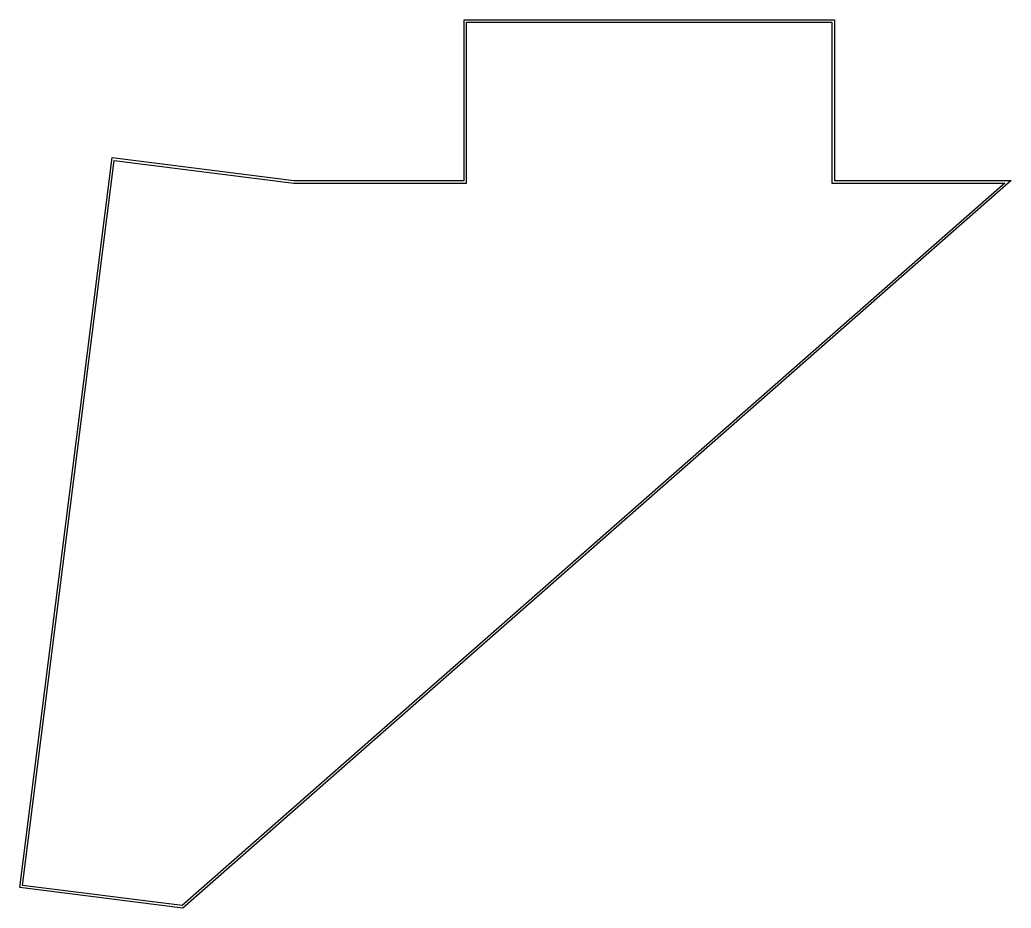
# Model space of a CAD drawing. Header units: millimetres. Extents: x -137.7 to -97, y 476.8 to 513.3.
import ezdxf

# ---------------------------------------------------------------- set-up
doc = ezdxf.new("R2010")
doc.units = ezdxf.units.MM
doc.layers.get('0').update_dxf_attribs({"linetype": 'CONTINUOUS'})

msp = doc.modelspace()

# ---------------------------------------------------------------- linework, layer by layer
for points in [[(-104.26, 513.3), (-104.26, 506.7), (-97.005, 506.7), (-130.999, 476.836), (-137.691, 477.681), (-133.905, 507.643), (-126.443, 506.7), (-119.46, 506.7), (-119.46, 513.3)], [(-104.36, 506.6), (-97.27, 506.6), (-131.031, 476.94), (-137.579, 477.768), (-133.818, 507.531), (-126.449, 506.6), (-119.36, 506.6), (-119.36, 513.2), (-104.36, 513.2)]]:
    msp.add_lwpolyline(points, close=True)

doc.saveas('drawing.dxf')
